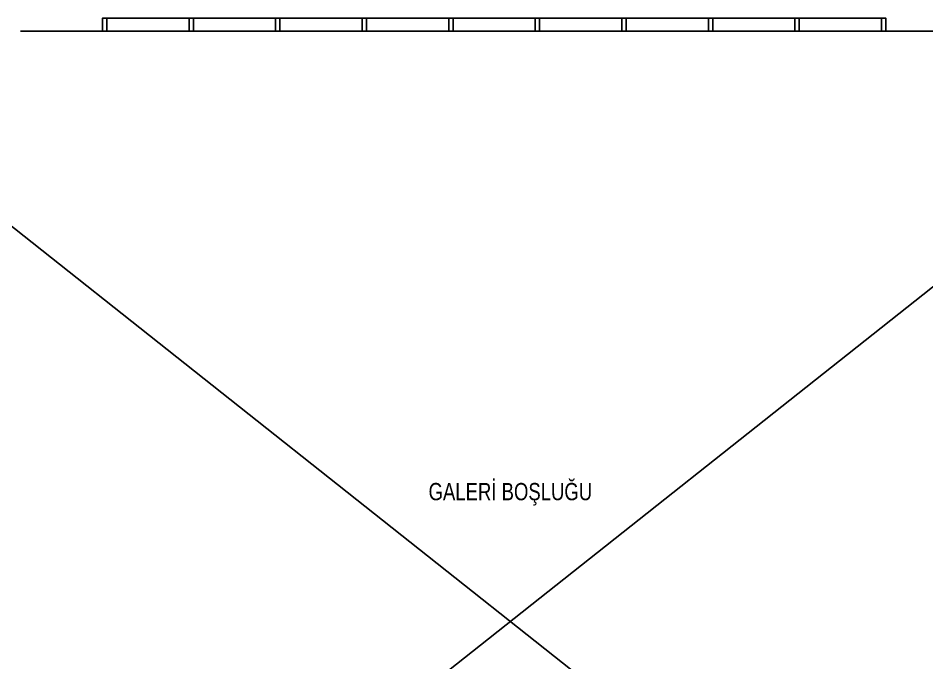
# Model space of a CAD drawing. Header units: centimetres. Extents: x 26200 to 113000, y -600 to 9300.
# Drawn here: x 87741 to 88791, y 2243 to 2989 of the extents above; entities that cross this region are included whole.
import ezdxf

# ---------------------------------------------------------------- set-up
doc = ezdxf.new("R2010")
doc.units = ezdxf.units.CM
for name, color, linetype in [('A-ANNO-TEXT', 8, 'Continuous'), ('A-ELEV-04', 8, 'Continuous'), ('A-GLAZ-FRME', 8, 'Continuous'), ('A-GLAZ-FULL', 8, 'Continuous'), ('A-GLAZ-SILL', 8, 'Continuous')]:
    doc.layers.add(name, color=color, linetype=linetype)
doc.styles.add('Fields_100', font='act_simplex.shx', dxfattribs={"width": 0.8, "height": 20})

msp = doc.modelspace()

# ---------------------------------------------------------------- linework, layer by layer
at = {"layer": 'A-ELEV-04'}
for p, q in [((87448.4, 1608.6), (89170.9, 2973.6)), ((87448.4, 2973.6), (89170.9, 1608.6))]:
    msp.add_line(p, q, dxfattribs=at)
at = {"layer": 'A-GLAZ-FRME'}
for points in [[(87843.4, 2973.6), (87838.4, 2973.6), (87838.4, 2988.6), (87843.4, 2988.6)], [(87943.4, 2973.6), (87938.4, 2973.6), (87938.4, 2988.6), (87943.4, 2988.6)], [(88043.4, 2973.6), (88038.4, 2973.6), (88038.4, 2988.6), (88043.4, 2988.6)], [(88143.4, 2973.6), (88138.4, 2973.6), (88138.4, 2988.6), (88143.4, 2988.6)], [(88243.4, 2973.6), (88238.4, 2973.6), (88238.4, 2988.6), (88243.4, 2988.6)], [(88343.4, 2973.6), (88338.4, 2973.6), (88338.4, 2988.6), (88343.4, 2988.6)], [(88443.4, 2973.6), (88438.4, 2973.6), (88438.4, 2988.6), (88443.4, 2988.6)], [(88543.4, 2973.6), (88538.4, 2973.6), (88538.4, 2988.6), (88543.4, 2988.6)], [(88643.4, 2973.6), (88638.4, 2973.6), (88638.4, 2988.6), (88643.4, 2988.6)], [(88743.4, 2973.6), (88738.4, 2973.6), (88738.4, 2988.6), (88743.4, 2988.6)]]:
    msp.add_lwpolyline(points, close=True, dxfattribs=at)
at = {"layer": 'A-GLAZ-FULL'}
for p, q in [((87938.4, 2988.6), (87843.4, 2988.6)), ((88038.4, 2988.6), (87943.4, 2988.6)), ((88138.4, 2988.6), (88043.4, 2988.6)), ((88238.4, 2988.6), (88143.4, 2988.6)), ((88338.4, 2988.6), (88243.4, 2988.6)), ((88438.4, 2988.6), (88343.4, 2988.6)), ((88538.4, 2988.6), (88443.4, 2988.6)), ((88638.4, 2988.6), (88543.4, 2988.6)), ((88738.4, 2988.6), (88643.4, 2988.6))]:
    msp.add_line(p, q, dxfattribs=at)
at = {"layer": 'A-GLAZ-SILL'}
for p, q in [((87838.4, 2973.6), (87743.4, 2973.6)), ((87938.4, 2973.6), (87843.4, 2973.6)), ((88038.4, 2973.6), (87943.4, 2973.6)), ((88138.4, 2973.6), (88043.4, 2973.6)), ((88238.4, 2973.6), (88143.4, 2973.6)), ((88338.4, 2973.6), (88243.4, 2973.6)), ((88438.4, 2973.6), (88343.4, 2973.6)), ((88538.4, 2973.6), (88443.4, 2973.6)), ((88638.4, 2973.6), (88543.4, 2973.6)), ((88738.4, 2973.6), (88643.4, 2973.6)), ((88743.4, 2973.6), (88838.4, 2973.6))]:
    msp.add_line(p, q, dxfattribs=at)

# ---------------------------------------------------------------- texts
at = {"layer": 'A-ANNO-TEXT', "insert": (88309.6, 2451.1), "char_height": 20, "attachment_point": 2, "style": 'Fields_100'}
msp.add_mtext_dynamic_manual_height_columns('GALERİ BOŞLUĞU', width=436.665, gutter_width=100, heights=[0], dxfattribs=at)

doc.saveas('drawing.dxf')
